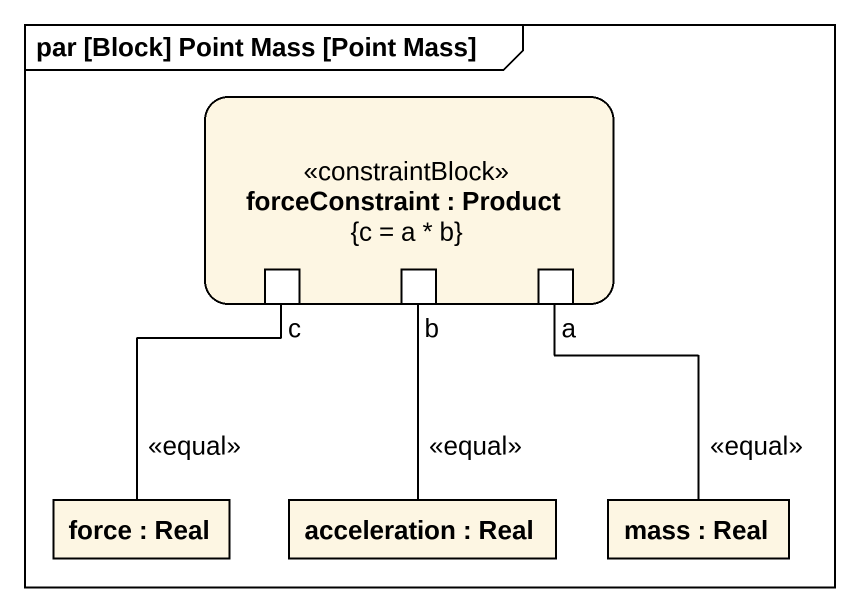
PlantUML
@startuml
mainframe par [Block] Point Mass [Point Mass]
rectangle "forceConstraint : Product\n{c = a * b}" as forceConstraint <<constraintBlock>> {
  port c
  port b
  port a
}
rectangle "force : Real" as force
rectangle "acceleration : Real" as acceleration
rectangle "mass : Real" as mass
c -- force : <<equal>>
b -- acceleration : <<equal>>
a -- mass : <<equal>>
@enduml
